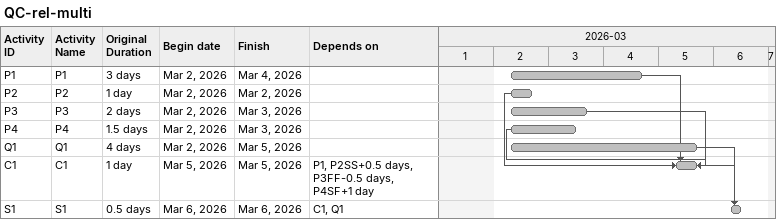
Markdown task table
QC-rel-multi

| ID | Task | Original duration | Start | Finish | Predecessors |
|---|---|---|---|---|---|
| P1 | P1 | 3d | 2026-03-02 | 2026-03-04 |  |
| P2 | P2 | 1d | 2026-03-02 | 2026-03-02 |  |
| P3 | P3 | 2d | 2026-03-02 | 2026-03-03 |  |
| P4 | P4 | 1.5d | 2026-03-02 | 2026-03-03 |  |
| Q1 | Q1 | 4d | 2026-03-02 | 2026-03-05 |  |
| C1 | C1 | 1d | 2026-03-05 | 2026-03-05 | P1, P2SS+0.5d, P3FF-0.5d, P4SF+1d |
| S1 | S1 | 0.5d | 2026-03-06 | 2026-03-06 | C1, Q1 |
